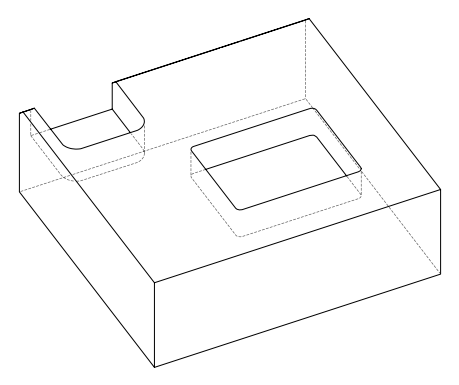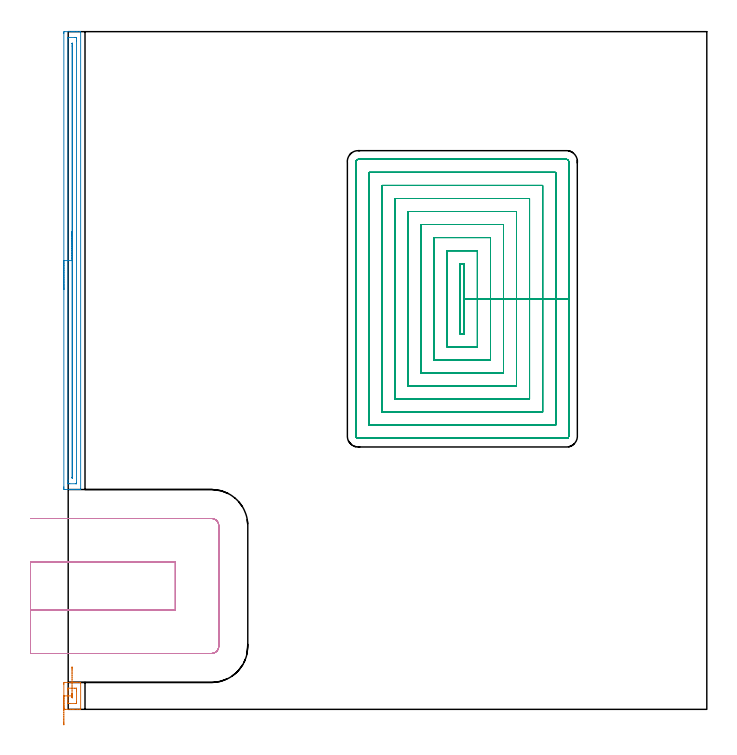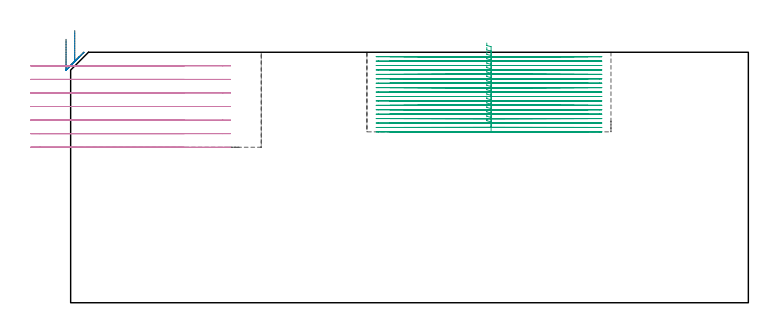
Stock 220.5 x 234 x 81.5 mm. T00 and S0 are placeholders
(PLAN: 4 operations, 2 tool changes, 75.4 min)
(1 AREA_MILL | FG_CHAMFER_SURFACE | UGT0205_001 | 0.37 min | 220 mm3)
(2 AREA_MILL_1 | FG_CHAMFER_SURFACE_1 | UGT0205_001 | 3.94 min | 2726 mm3)
(3 MILL_RECTANGULAR_POCKET | POCKET_RECTANGULAR_STRAIGHT | NXT0201_008 | Follow Part, ap 1.5, ae 75% | 65.9 min | 210104 mm3)
(4 MILL_SLOT | SLOT_PARTIAL_RECTANGULAR | UGT0201_094 | Follow Part, ap 5, ae 75% | 5.15 min | 125385 mm3)
(TOOL UGT0205_001 | Chamfer Mill 20 x 3 x 45 deg. | D20 FL50 Z2)
(TOOL NXT0201_008 | ENDMILL 6mm [2P460-0600-NA 1630] | D6 FL26 Z6)
(TOOL UGT0201_094 | End mill 20 mm | D20 FL38 Z4)
(OP 1 AREA_MILL)
G17 G21 G94 G90
T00 M6
G54
G17 G0 G90 X-1.5 Y-5.35 S1061 M3
G43 Z91.5 H0
Z85.7
G94 G1 Y-5.312 Z84.828 F250.
Y-5.198 Z83.963
Y-5.009 Z83.112
Y-4.747 Z82.28
Y-4.413 Z81.474
Y-4.01 Z80.7
Y-3.542 Z79.964
Y-3.01 Z79.272
Y-2.421 Z78.629
Y-1.778 Z78.04
Y-1.086 Z77.508
Y-0.35 Z77.04
Y0.424 Z76.637
Y1.23 Z76.303
Y2.062 Z76.041
Y2.914 Z75.852
Y3.778 Z75.738
Y4.65 Z75.7
Y8.673
X-1.498 Y8.969
X-1.494 Y9.29 Z75.703
X-1.21 Y9.3 Z75.987
X1.4 Z78.594
X1.92 Z79.116
X2.27 Z79.466
X2.79 Z79.986
X3.14 Z80.335
X3.841 Z81.04
X4.066 Z81.266
X4.184 Y9.298 Z81.377
X4.297 Y9.29 Z81.488
X4.3 Y9.12 Z81.5
Y0.18
X4.297 Y0.01 Z81.488
X4.184 Y0.002 Z81.377
X4.066 Y0. Z81.266
X3.841 Z81.04
X3.14 Z80.335
X1.92 Z79.116
X1.4 Z78.594
X0.79 Z77.985
X-1.104 Z76.092
X-1.21 Y0.002 Z75.987
X-1.494 Y0.01 Z75.703
X-1.498 Y0.331 Z75.7
X-1.5 Y0.627
Y0.925
Y4.65
X-0.086 Z77.114
Y6.624
X-0.085 Y6.885 Z77.115
X-0.083 Y7.201 Z77.117
X-0.081 Y7.279 Z77.119
X-0.079 Y7.29 Z77.121
X-0.057 Y7.294 Z77.143
X-0.008 Y7.297 Z77.192
X0.127 Y7.3 Z77.327
X2.27 Z79.47
X2.738 Y7.298 Z79.938
X2.856 Y7.291 Z80.056
X2.879 Y7.289 Z80.079
X2.881 Y7.247 Z80.081
X2.884 Y7.148 Z80.084
X2.885 Y6.885 Z80.085
X2.886 Y6.252 Z80.086
Y2.676
X2.885 Y2.415 Z80.085
X2.883 Y2.099 Z80.083
X2.881 Y2.021 Z80.081
X2.879 Y2.01 Z80.079
X2.857 Y2.006 Z80.057
X2.808 Y2.003 Z80.008
X2.673 Y2. Z79.873
X0.53 Z77.73
X0.062 Y2.002 Z77.262
X-0.056 Y2.009 Z77.144
X-0.079 Y2.011 Z77.121
X-0.081 Y2.053 Z77.119
X-0.084 Y2.152 Z77.116
X-0.085 Y2.415 Z77.115
X-0.086 Y3.048 Z77.114
Y4.65
X1.329 Z78.529
Y5.097
Y5.17
X1.332 Y5.244 Z78.532
X1.335 Y5.285 Z78.535
X1.352 Y5.29 Z78.552
X1.4 Y5.293 Z78.6
X1.459 Y5.29 Z78.659
X1.467 Y5.17 Z78.667
X1.47 Y5.097 Z78.67
X1.471 Y5.024 Z78.671
Y4.203
Y4.13
X1.468 Y4.057 Z78.668
X1.465 Y4.015 Z78.665
X1.448 Y4.01 Z78.648
X1.4 Y4.007 Z78.6
X1.341 Y4.01 Z78.541
X1.333 Y4.13 Z78.533
X1.33 Y4.203 Z78.53
X1.329 Y4.276 Z78.529
Y4.65
Y5.522 Z78.567
X1.328 Y6.387 Z78.68
Y7.238 Z78.869
Y8.071 Z79.131
Y8.877 Z79.465
Y9.65 Z79.868
Y10.386 Z80.336
Y11.079 Z80.867
Y11.722 Z81.456
X1.327 Y12.311 Z82.1
Y12.843 Z82.792
Y13.311 Z83.527
Y13.714 Z84.301
Y14.048 Z85.107
Y14.311 Z85.939
Y14.5 Z86.791
Y14.614 Z87.655
Y14.652 Z88.527
G0 Z91.5
M5
M2
(OP 2 AREA_MILL_1)
G17 G21 G94 G90
T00 M6
G54
G17 G0 G90 X-1.5 Y144.95 S1061 M3
G43 Z91.5 H0
Z85.7
G94 G1 Y144.988 Z84.828 F250.
Y145.102 Z83.964
Y145.291 Z83.112
Y145.553 Z82.28
Y145.887 Z81.474
Y146.29 Z80.7
Y146.758 Z79.964
Y147.29 Z79.272
Y147.879 Z78.629
Y148.522 Z78.04
Y149.214 Z77.508
Y149.95 Z77.04
Y150.724 Z76.637
Y151.53 Z76.303
Y152.362 Z76.041
Y153.214 Z75.852
Y154.078 Z75.738
Y154.95 Z75.7
Y233.407
X-1.498 Y233.702
X-1.493 Y233.99 Z75.703
X-1.21 Y234. Z75.986
X0.53 Z77.724
X1.113 Z78.31
X1.4 Z78.597
X1.983 Z79.18
X2.27 Z79.466
X2.844 Z80.044
X3.14 Z80.339
X4.109 Z81.307
X4.206 Y233.998 Z81.398
X4.297 Y233.99 Z81.488
X4.3 Y233.853 Z81.5
Y76.047
X4.297 Y75.91 Z81.488
X4.24 Y75.902 Z81.432
X4.205 Y75.901 Z81.396
X4.109 Y75.9 Z81.307
X3.436 Z80.635
X2.844 Z80.043
X2.27 Z79.466
X1.983 Z79.18
X1.4 Z78.597
X1.113 Z78.31
X0.53 Z77.724
X-1.104 Z76.092
X-1.21 Y75.902 Z75.986
X-1.493 Y75.91 Z75.703
X-1.498 Y76.198 Z75.7
X-1.5 Y76.493
Y76.79
Y154.95
X-0.086 Z77.114
X-0.085 Y231.624 Z77.115
X-0.083 Y231.939 Z77.117
X-0.081 Y231.978 Z77.119
X-0.08 Y231.989 Z77.12
X-0.056 Y231.992 Z77.144
X0.041 Y231.997 Z77.241
X0.164 Y232. Z77.364
X2.27 Z79.47
X2.775 Y231.998 Z79.975
X2.86 Y231.993 Z80.06
X2.875 Y231.991 Z80.075
X2.879 Y231.964 Z80.079
X2.882 Y231.888 Z80.082
X2.885 Y231.624 Z80.085
X2.886 Y230.993 Z80.086
Y230.732
X2.885 Y78.276 Z80.085
X2.883 Y77.961 Z80.083
X2.881 Y77.923 Z80.081
X2.88 Y77.911 Z80.08
X2.856 Y77.908 Z80.056
X2.759 Y77.903 Z79.959
X2.636 Y77.9 Z79.836
X0.53 Z77.73
X0.025 Y77.902 Z77.225
X-0.06 Y77.907 Z77.14
X-0.075 Y77.909 Z77.125
X-0.079 Y77.936 Z77.121
X-0.082 Y78.012 Z77.118
X-0.085 Y78.276 Z77.115
X-0.086 Y78.907 Z77.114
Y79.168
Y154.95
X1.328 Z78.528
Y229.023
X1.33 Y229.841 Z78.53
X1.331 Y229.911 Z78.531
X1.335 Y229.979 Z78.535
X1.4 Y229.99 Z78.6
X1.451 Y229.992 Z78.651
X1.464 Y229.99 Z78.664
X1.467 Y229.962 Z78.667
X1.47 Y229.914 Z78.67
X1.471 Y229.841 Z78.671
X1.472 Y229.768 Z78.672
Y80.877
X1.47 Y80.059 Z78.67
X1.469 Y79.989 Z78.669
X1.465 Y79.921 Z78.665
X1.4 Y79.91 Z78.6
X1.349 Y79.908 Z78.549
X1.336 Y79.91 Z78.536
X1.333 Y79.938 Z78.533
X1.33 Y79.986 Z78.53
X1.329 Y80.059 Z78.529
X1.328 Y80.133 Z78.528
Y154.95
Y155.822 Z78.566
Y156.686 Z78.68
Y157.538 Z78.869
Y158.37 Z79.132
Y159.176 Z79.465
Y159.95 Z79.868
Y160.686 Z80.337
Y161.378 Z80.868
Y162.021 Z81.457
Y162.61 Z82.101
Y163.142 Z82.793
Y163.61 Z83.528
Y164.013 Z84.302
Y164.347 Z85.108
Y164.609 Z85.94
Y164.798 Z86.792
Y164.912 Z87.657
Y164.95 Z88.528
G0 Z91.5
M5
M2
(OP 3 MILL_RECTANGULAR_POCKET)
G17 G21 G94 G90
T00 M6
G54
G17 G0 G90 X135.4 Y132.616 S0 M3
G43 Z91.5 H1
Z84.5
G94 G1 Y129.6 Z83.692 F250.
X136.8 Z83.317
Y141.75 Z80.061
Y153.9 F500.
X135.4
Y129.6
X136.8
Y141.75
X141.3
Y158.4
X130.9
Y125.1
X141.3
Y141.75
X145.8
Y162.9
X126.4
Y120.6
X145.8
Y141.75
X150.3
Y167.4
X121.9
Y116.1
X150.3
Y141.75
X154.8
Y171.9
X117.4
Y111.6
X154.8
Y141.75
X159.3
Y176.4
X112.9
Y107.1
X159.3
Y141.75
X163.8
Y180.9
X108.4
Y102.6
X163.8
Y141.75
X168.3
Y185.4
X103.9
Y98.1
X168.3
Y141.75
X172.8
Y189.2
G3 X172.1 Y189.9 R0.7
G1 X100.1
G3 X99.4 Y189.2 R0.7
G1 Y94.3
G3 X100.1 Y93.6 R0.7
G1 X172.1
G3 X172.8 Y94.3 R0.7
G1 Y141.75
Y142.75
G0 X135.4 Y132.616 Z83.061
G1 Y129.6 Z82.253 F250.
X136.8 Z81.878
Y141.75 Z78.622
Y153.9 F500.
X135.4
Y129.6
X136.8
Y141.75
X141.3
Y158.4
X130.9
Y125.1
X141.3
Y141.75
X145.8
Y162.9
X126.4
Y120.6
X145.8
Y141.75
X150.3
Y167.4
X121.9
Y116.1
X150.3
Y141.75
X154.8
Y171.9
X117.4
Y111.6
X154.8
Y141.75
X159.3
Y176.4
X112.9
Y107.1
X159.3
Y141.75
X163.8
Y180.9
X108.4
Y102.6
X163.8
Y141.75
X168.3
Y185.4
X103.9
Y98.1
X168.3
Y141.75
X172.8
Y189.2
G3 X172.1 Y189.9 R0.7
G1 X100.1
G3 X99.4 Y189.2 R0.7
G1 Y94.3
G3 X100.1 Y93.6 R0.7
G1 X172.1
G3 X172.8 Y94.3 R0.7
G1 Y141.75
Y142.75
G0 X135.4 Y132.616 Z81.622
G1 Y129.6 Z80.814 F250.
X136.8 Z80.439
Y141.75 Z77.183
Y153.9 F500.
X135.4
Y129.6
X136.8
Y141.75
X141.3
Y158.4
X130.9
Y125.1
X141.3
Y141.75
X145.8
Y162.9
X126.4
Y120.6
X145.8
Y141.75
X150.3
Y167.4
X121.9
Y116.1
X150.3
Y141.75
X154.8
Y171.9
X117.4
Y111.6
X154.8
Y141.75
X159.3
Y176.4
X112.9
Y107.1
X159.3
Y141.75
X163.8
Y180.9
X108.4
Y102.6
X163.8
Y141.75
X168.3
Y185.4
X103.9
Y98.1
X168.3
Y141.75
X172.8
Y189.2
G3 X172.1 Y189.9 R0.7
G1 X100.1
G3 X99.4 Y189.2 R0.7
G1 Y94.3
G3 X100.1 Y93.6 R0.7
G1 X172.1
G3 X172.8 Y94.3 R0.7
G1 Y141.75
Y142.75
G0 X135.4 Y132.616 Z80.183
G1 Y129.6 Z79.375 F250.
X136.8 Z79.
Y141.75 Z75.744
Y153.9 F500.
X135.4
Y129.6
X136.8
Y141.75
X141.3
Y158.4
X130.9
Y125.1
X141.3
Y141.75
X145.8
Y162.9
X126.4
Y120.6
X145.8
Y141.75
X150.3
Y167.4
X121.9
Y116.1
X150.3
Y141.75
X154.8
Y171.9
X117.4
Y111.6
X154.8
Y141.75
X159.3
Y176.4
X112.9
Y107.1
X159.3
Y141.75
X163.8
Y180.9
X108.4
Y102.6
X163.8
Y141.75
X168.3
Y185.4
X103.9
Y98.1
X168.3
Y141.75
X172.8
Y189.2
G3 X172.1 Y189.9 R0.7
G1 X100.1
G3 X99.4 Y189.2 R0.7
G1 Y94.3
G3 X100.1 Y93.6 R0.7
G1 X172.1
G3 X172.8 Y94.3 R0.7
G1 Y141.75
Y142.75
G0 X135.4 Y132.616 Z78.744
G1 Y129.6 Z77.936 F250.
X136.8 Z77.561
Y141.75 Z74.305
Y153.9 F500.
X135.4
Y129.6
X136.8
Y141.75
X141.3
Y158.4
X130.9
Y125.1
X141.3
Y141.75
X145.8
Y162.9
X126.4
Y120.6
X145.8
Y141.75
X150.3
Y167.4
X121.9
Y116.1
X150.3
Y141.75
X154.8
Y171.9
X117.4
Y111.6
X154.8
Y141.75
X159.3
Y176.4
X112.9
Y107.1
X159.3
Y141.75
X163.8
Y180.9
X108.4
Y102.6
X163.8
Y141.75
X168.3
Y185.4
X103.9
Y98.1
X168.3
Y141.75
X172.8
Y189.2
G3 X172.1 Y189.9 R0.7
G1 X100.1
G3 X99.4 Y189.2 R0.7
G1 Y94.3
G3 X100.1 Y93.6 R0.7
G1 X172.1
G3 X172.8 Y94.3 R0.7
G1 Y141.75
Y142.75
G0 X135.4 Y132.616 Z77.305
G1 Y129.6 Z76.497 F250.
X136.8 Z76.122
Y141.75 Z72.867
Y153.9 F500.
X135.4
Y129.6
X136.8
Y141.75
X141.3
Y158.4
X130.9
Y125.1
X141.3
Y141.75
X145.8
Y162.9
X126.4
Y120.6
X145.8
Y141.75
X150.3
Y167.4
X121.9
Y116.1
X150.3
Y141.75
X154.8
Y171.9
X117.4
Y111.6
X154.8
Y141.75
X159.3
Y176.4
X112.9
Y107.1
X159.3
Y141.75
X163.8
Y180.9
X108.4
Y102.6
X163.8
Y141.75
X168.3
Y185.4
X103.9
Y98.1
X168.3
Y141.75
X172.8
Y189.2
G3 X172.1 Y189.9 R0.7
G1 X100.1
G3 X99.4 Y189.2 R0.7
G1 Y94.3
G3 X100.1 Y93.6 R0.7
G1 X172.1
G3 X172.8 Y94.3 R0.7
G1 Y141.75
Y142.75
G0 X135.4 Y132.616 Z75.867
G1 Y129.6 Z75.058 F250.
X136.8 Z74.683
Y141.75 Z71.428
Y153.9 F500.
X135.4
Y129.6
X136.8
Y141.75
X141.3
Y158.4
X130.9
Y125.1
X141.3
Y141.75
X145.8
Y162.9
X126.4
Y120.6
X145.8
Y141.75
X150.3
Y167.4
X121.9
Y116.1
X150.3
Y141.75
X154.8
Y171.9
X117.4
Y111.6
X154.8
Y141.75
X159.3
Y176.4
X112.9
Y107.1
X159.3
Y141.75
X163.8
Y180.9
X108.4
Y102.6
X163.8
Y141.75
X168.3
Y185.4
X103.9
Y98.1
X168.3
Y141.75
X172.8
Y189.2
G3 X172.1 Y189.9 R0.7
G1 X100.1
G3 X99.4 Y189.2 R0.7
G1 Y94.3
G3 X100.1 Y93.6 R0.7
G1 X172.1
G3 X172.8 Y94.3 R0.7
G1 Y141.75
Y142.75
G0 X135.4 Y132.616 Z74.428
G1 Y129.6 Z73.62 F250.
X136.8 Z73.244
Y141.75 Z69.989
Y153.9 F500.
X135.4
Y129.6
X136.8
Y141.75
X141.3
Y158.4
X130.9
Y125.1
X141.3
Y141.75
X145.8
Y162.9
X126.4
Y120.6
X145.8
Y141.75
X150.3
Y167.4
X121.9
Y116.1
X150.3
Y141.75
X154.8
Y171.9
X117.4
Y111.6
X154.8
Y141.75
X159.3
Y176.4
X112.9
Y107.1
X159.3
Y141.75
X163.8
Y180.9
X108.4
Y102.6
X163.8
Y141.75
X168.3
Y185.4
X103.9
Y98.1
X168.3
Y141.75
X172.8
Y189.2
G3 X172.1 Y189.9 R0.7
G1 X100.1
G3 X99.4 Y189.2 R0.7
G1 Y94.3
G3 X100.1 Y93.6 R0.7
G1 X172.1
G3 X172.8 Y94.3 R0.7
G1 Y141.75
Y142.75
G0 X135.4 Y132.616 Z72.989
G1 Y129.6 Z72.181 F250.
X136.8 Z71.806
Y141.75 Z68.55
Y153.9 F500.
X135.4
Y129.6
X136.8
Y141.75
X141.3
Y158.4
X130.9
Y125.1
X141.3
Y141.75
X145.8
Y162.9
X126.4
Y120.6
X145.8
Y141.75
X150.3
Y167.4
X121.9
Y116.1
X150.3
Y141.75
X154.8
Y171.9
X117.4
Y111.6
X154.8
Y141.75
X159.3
Y176.4
X112.9
Y107.1
X159.3
Y141.75
X163.8
Y180.9
X108.4
Y102.6
X163.8
Y141.75
X168.3
Y185.4
X103.9
Y98.1
X168.3
Y141.75
X172.8
Y189.2
G3 X172.1 Y189.9 R0.7
G1 X100.1
G3 X99.4 Y189.2 R0.7
G1 Y94.3
G3 X100.1 Y93.6 R0.7
G1 X172.1
G3 X172.8 Y94.3 R0.7
G1 Y141.75
Y142.75
G0 X135.4 Y132.616 Z71.55
G1 Y129.6 Z70.742 F250.
X136.8 Z70.367
Y141.75 Z67.111
Y153.9 F500.
X135.4
Y129.6
X136.8
Y141.75
X141.3
Y158.4
X130.9
Y125.1
X141.3
Y141.75
X145.8
Y162.9
X126.4
Y120.6
X145.8
Y141.75
X150.3
Y167.4
X121.9
Y116.1
X150.3
Y141.75
X154.8
Y171.9
X117.4
Y111.6
X154.8
Y141.75
X159.3
Y176.4
X112.9
Y107.1
X159.3
Y141.75
X163.8
Y180.9
X108.4
Y102.6
X163.8
Y141.75
X168.3
Y185.4
X103.9
Y98.1
X168.3
Y141.75
X172.8
Y189.2
G3 X172.1 Y189.9 R0.7
G1 X100.1
G3 X99.4 Y189.2 R0.7
G1 Y94.3
G3 X100.1 Y93.6 R0.7
G1 X172.1
G3 X172.8 Y94.3 R0.7
G1 Y141.75
Y142.75
G0 X135.4 Y132.616 Z70.111
G1 Y129.6 Z69.303 F250.
X136.8 Z68.928
Y141.75 Z65.672
Y153.9 F500.
X135.4
Y129.6
X136.8
Y141.75
X141.3
Y158.4
X130.9
Y125.1
X141.3
Y141.75
X145.8
Y162.9
X126.4
Y120.6
X145.8
Y141.75
X150.3
Y167.4
X121.9
Y116.1
X150.3
Y141.75
X154.8
Y171.9
X117.4
Y111.6
X154.8
Y141.75
X159.3
Y176.4
X112.9
Y107.1
X159.3
Y141.75
X163.8
Y180.9
X108.4
Y102.6
X163.8
Y141.75
X168.3
Y185.4
X103.9
Y98.1
X168.3
Y141.75
X172.8
Y189.2
G3 X172.1 Y189.9 R0.7
G1 X100.1
G3 X99.4 Y189.2 R0.7
G1 Y94.3
G3 X100.1 Y93.6 R0.7
G1 X172.1
G3 X172.8 Y94.3 R0.7
G1 Y141.75
Y142.75
G0 X135.4 Y132.616 Z68.672
G1 Y129.6 Z67.864 F250.
X136.8 Z67.489
Y141.75 Z64.233
Y153.9 F500.
X135.4
Y129.6
X136.8
Y141.75
X141.3
Y158.4
X130.9
Y125.1
X141.3
Y141.75
X145.8
Y162.9
X126.4
Y120.6
X145.8
Y141.75
X150.3
Y167.4
X121.9
Y116.1
X150.3
Y141.75
X154.8
Y171.9
X117.4
Y111.6
X154.8
Y141.75
X159.3
Y176.4
X112.9
Y107.1
X159.3
Y141.75
X163.8
Y180.9
X108.4
Y102.6
X163.8
Y141.75
X168.3
Y185.4
X103.9
Y98.1
X168.3
Y141.75
X172.8
Y189.2
G3 X172.1 Y189.9 R0.7
G1 X100.1
G3 X99.4 Y189.2 R0.7
G1 Y94.3
G3 X100.1 Y93.6 R0.7
G1 X172.1
G3 X172.8 Y94.3 R0.7
G1 Y141.75
Y142.75
G0 X135.4 Y132.616 Z67.233
G1 Y129.6 Z66.425 F250.
X136.8 Z66.05
Y141.75 Z62.794
Y153.9 F500.
X135.4
Y129.6
X136.8
Y141.75
X141.3
Y158.4
X130.9
Y125.1
X141.3
Y141.75
X145.8
Y162.9
X126.4
Y120.6
X145.8
Y141.75
X150.3
Y167.4
X121.9
Y116.1
X150.3
Y141.75
X154.8
Y171.9
X117.4
Y111.6
X154.8
Y141.75
X159.3
Y176.4
X112.9
Y107.1
X159.3
Y141.75
X163.8
Y180.9
X108.4
Y102.6
X163.8
Y141.75
X168.3
Y185.4
X103.9
Y98.1
X168.3
Y141.75
X172.8
Y189.2
G3 X172.1 Y189.9 R0.7
G1 X100.1
G3 X99.4 Y189.2 R0.7
G1 Y94.3
G3 X100.1 Y93.6 R0.7
G1 X172.1
G3 X172.8 Y94.3 R0.7
G1 Y141.75
Y142.75
G0 X135.4 Y132.616 Z65.794
G1 Y129.6 Z64.986 F250.
X136.8 Z64.611
Y141.75 Z61.356
Y153.9 F500.
X135.4
Y129.6
X136.8
Y141.75
X141.3
Y158.4
X130.9
Y125.1
X141.3
Y141.75
X145.8
Y162.9
X126.4
Y120.6
X145.8
Y141.75
X150.3
Y167.4
X121.9
Y116.1
X150.3
Y141.75
X154.8
Y171.9
X117.4
Y111.6
X154.8
Y141.75
X159.3
Y176.4
X112.9
Y107.1
X159.3
Y141.75
X163.8
Y180.9
X108.4
Y102.6
X163.8
Y141.75
X168.3
Y185.4
X103.9
Y98.1
X168.3
Y141.75
X172.8
Y189.2
G3 X172.1 Y189.9 R0.7
G1 X100.1
G3 X99.4 Y189.2 R0.7
G1 Y94.3
G3 X100.1 Y93.6 R0.7
G1 X172.1
G3 X172.8 Y94.3 R0.7
G1 Y141.75
Y142.75
G0 X135.4 Y132.616 Z64.356
G1 Y129.6 Z63.547 F250.
X136.8 Z63.172
Y141.75 Z59.917
Y153.9 F500.
X135.4
Y129.6
X136.8
Y141.75
X141.3
Y158.4
X130.9
Y125.1
X141.3
Y141.75
X145.8
Y162.9
X126.4
Y120.6
X145.8
Y141.75
X150.3
Y167.4
X121.9
Y116.1
X150.3
Y141.75
X154.8
Y171.9
X117.4
Y111.6
X154.8
Y141.75
X159.3
Y176.4
X112.9
Y107.1
X159.3
Y141.75
X163.8
Y180.9
X108.4
Y102.6
X163.8
Y141.75
X168.3
Y185.4
X103.9
Y98.1
X168.3
Y141.75
X172.8
Y189.2
G3 X172.1 Y189.9 R0.7
G1 X100.1
G3 X99.4 Y189.2 R0.7
G1 Y94.3
G3 X100.1 Y93.6 R0.7
G1 X172.1
G3 X172.8 Y94.3 R0.7
G1 Y141.75
Y142.75
G0 X135.4 Y132.616 Z62.917
G1 Y129.6 Z62.108 F250.
X136.8 Z61.733
Y141.75 Z58.478
Y153.9 F500.
X135.4
Y129.6
X136.8
Y141.75
X141.3
Y158.4
X130.9
Y125.1
X141.3
Y141.75
X145.8
Y162.9
X126.4
Y120.6
X145.8
Y141.75
X150.3
Y167.4
X121.9
Y116.1
X150.3
Y141.75
X154.8
Y171.9
X117.4
Y111.6
X154.8
Y141.75
X159.3
Y176.4
X112.9
Y107.1
X159.3
Y141.75
X163.8
Y180.9
X108.4
Y102.6
X163.8
Y141.75
X168.3
Y185.4
X103.9
Y98.1
X168.3
Y141.75
X172.8
Y189.2
G3 X172.1 Y189.9 R0.7
G1 X100.1
G3 X99.4 Y189.2 R0.7
G1 Y94.3
G3 X100.1 Y93.6 R0.7
G1 X172.1
G3 X172.8 Y94.3 R0.7
G1 Y141.75
Y142.75
G0 X135.4 Y132.616 Z61.478
G1 Y129.6 Z60.67 F250.
X136.8 Z60.294
Y141.75 Z57.039
Y153.9 F500.
X135.4
Y129.6
X136.8
Y141.75
X141.3
Y158.4
X130.9
Y125.1
X141.3
Y141.75
X145.8
Y162.9
X126.4
Y120.6
X145.8
Y141.75
X150.3
Y167.4
X121.9
Y116.1
X150.3
Y141.75
X154.8
Y171.9
X117.4
Y111.6
X154.8
Y141.75
X159.3
Y176.4
X112.9
Y107.1
X159.3
Y141.75
X163.8
Y180.9
X108.4
Y102.6
X163.8
Y141.75
X168.3
Y185.4
X103.9
Y98.1
X168.3
Y141.75
X172.8
Y189.2
G3 X172.1 Y189.9 R0.7
G1 X100.1
G3 X99.4 Y189.2 R0.7
G1 Y94.3
G3 X100.1 Y93.6 R0.7
G1 X172.1
G3 X172.8 Y94.3 R0.7
G1 Y141.75
Y142.75
G0 X135.4 Y132.616 Z60.039
G1 Y129.6 Z59.231 F250.
X136.8 Z58.856
Y141.75 Z55.6
Y153.9 F500.
X135.4
Y129.6
X136.8
Y141.75
X141.3
Y158.4
X130.9
Y125.1
X141.3
Y141.75
X145.8
Y162.9
X126.4
Y120.6
X145.8
Y141.75
X150.3
Y167.4
X121.9
Y116.1
X150.3
Y141.75
X154.8
Y171.9
X117.4
Y111.6
X154.8
Y141.75
X159.3
Y176.4
X112.9
Y107.1
X159.3
Y141.75
X163.8
Y180.9
X108.4
Y102.6
X163.8
Y141.75
X168.3
Y185.4
X103.9
Y98.1
X168.3
Y141.75
X172.8
Y189.2
G3 X172.1 Y189.9 R0.7
G1 X100.1
G3 X99.4 Y189.2 R0.7
G1 Y94.3
G3 X100.1 Y93.6 R0.7
G1 X172.1
G3 X172.8 Y94.3 R0.7
G1 Y141.75
Y142.75
G0 Z91.5
M5
M2
(OP 4 MILL_SLOT)
G17 G21 G94 G90
T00 M6
G54
G17 G0 G90 X-13. Y34.3 S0 M3
G43 Z91.5 H0
Z77.086
G94 G1 X-10. F250.
X37. F500.
Y50.9
X-10.
X-13. F250.
Y19.3
X-10.
X49.5 F500.
G3 X52. Y21.8 R2.5
G1 Y63.4
G3 X49.5 Y65.9 R2.5
G1 X-10.
X-13. F250.
G0 Y34.3 Z72.671
G1 X-10.
X37. F500.
Y50.9
X-10.
X-13. F250.
Y19.3
X-10.
X49.5 F500.
G3 X52. Y21.8 R2.5
G1 Y63.4
G3 X49.5 Y65.9 R2.5
G1 X-10.
X-13. F250.
G0 Y34.3 Z68.257
G1 X-10.
X37. F500.
Y50.9
X-10.
X-13. F250.
Y19.3
X-10.
X49.5 F500.
G3 X52. Y21.8 R2.5
G1 Y63.4
G3 X49.5 Y65.9 R2.5
G1 X-10.
X-13. F250.
G0 Y34.3 Z63.843
G1 X-10.
X37. F500.
Y50.9
X-10.
X-13. F250.
Y19.3
X-10.
X49.5 F500.
G3 X52. Y21.8 R2.5
G1 Y63.4
G3 X49.5 Y65.9 R2.5
G1 X-10.
X-13. F250.
G0 Y34.3 Z59.429
G1 X-10.
X37. F500.
Y50.9
X-10.
X-13. F250.
Y19.3
X-10.
X49.5 F500.
G3 X52. Y21.8 R2.5
G1 Y63.4
G3 X49.5 Y65.9 R2.5
G1 X-10.
X-13. F250.
G0 Y34.3 Z55.014
G1 X-10.
X37. F500.
Y50.9
X-10.
X-13. F250.
Y19.3
X-10.
X49.5 F500.
G3 X52. Y21.8 R2.5
G1 Y63.4
G3 X49.5 Y65.9 R2.5
G1 X-10.
X-13. F250.
G0 Y34.3 Z50.6
G1 X-10.
X37. F500.
Y50.9
X-10.
X-13. F250.
Y19.3
X-10.
X49.5 F500.
G3 X52. Y21.8 R2.5
G1 Y63.4
G3 X49.5 Y65.9 R2.5
G1 X-10.
X-13. F250.
G0 Z91.5
M5
M2
